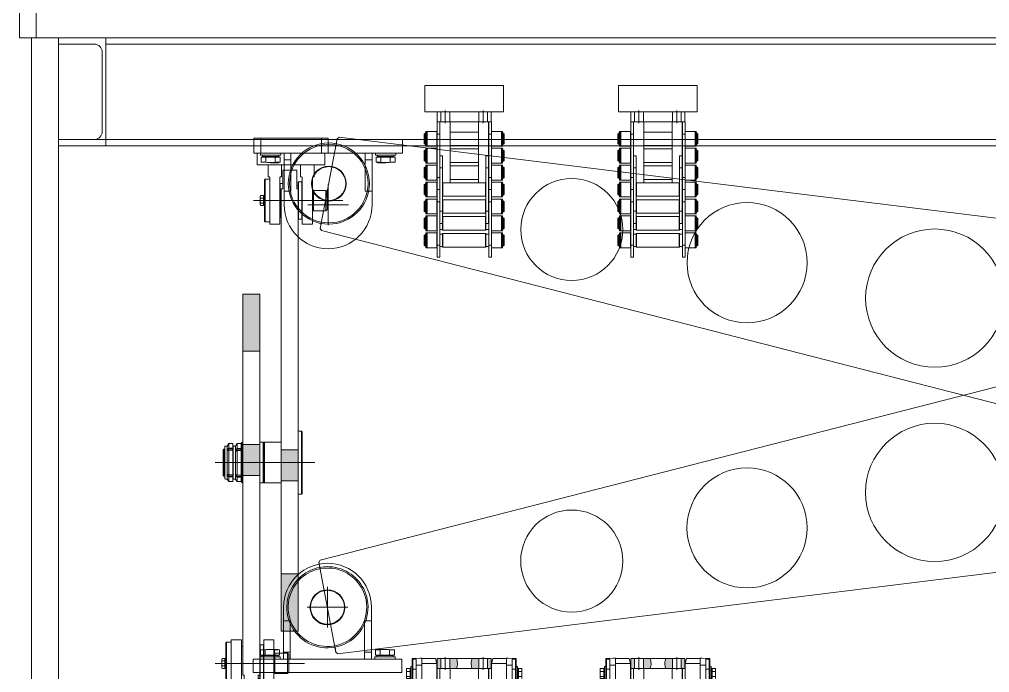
# Model space of a CAD drawing. Header units: millimetres. Extents: x 51154 to 151340, y -24069 to 30962.
# Drawn here: x 110725 to 112159, y -3323 to -2358 of the extents above; entities that cross this region are included whole.
import ezdxf

# ---------------------------------------------------------------- set-up
doc = ezdxf.new("R2010")
doc.units = ezdxf.units.MM
doc.linetypes.add('IMPORT-CENTER _5_', pattern=[10160, 6350, -1270, 1270, -1270])
for name, color, linetype, lineweight, true_color in [('_____KCI_M_1_Centerlines-1', 9, 'IMPORT-CENTER _5_', 9, 0x808080), ('Ломаная-1-1', 9, 'Continuous', 9, 0x808080), ('Ломаная-1-4', 9, 'IMPORT-CENTER _5_', 9, 0x808080), ('Партер_ТХ_для_Разрез_dwg _2_-1', 9, 'Continuous', 9, 0x808080)]:
    doc.layers.add(name, color=color, linetype=linetype, lineweight=lineweight, true_color=true_color)

# ---------------------------------------------------------------- blocks, each defined once
blk = doc.blocks.new('Партер_ТХ_для_Разрез_dwg_A$C84138117-V285-Разрез 1-1')
at = {"layer": 'Ломаная-1-1'}
for p, q in [((111180.2, -3196.9), (111180.2, -3256.9)), ((111115.2, -3246.9), (111115.2, -3226.9)), ((111150.2, -3226.9), (111210.2, -3226.9)), ((111245.2, -3246.9), (111245.2, -3226.9)), ((111115.2, -3293.4), (111125.2, -3293.4)), ((111245.2, -3293.4), (111235.2, -3293.4))]:
    blk.add_line(p, q, dxfattribs=at)
at = {"layer": 'Ломаная-1-1', "flags": 128}
for points in [[(111125.2, -3262.1), (111125.2, -3246.9), (111115.2, -3246.9), (111115.2, -3262.1)], [(111235.2, -3303.4), (111235.2, -3293.4), (111235.2, -3246.9), (111245.2, -3246.9), (111245.2, -3293.4), (111245.2, -3303.4)], [(111115.2, -3262.1), (111115.2, -3293.4), (111115.2, -3303.4)], [(111125.2, -3303.4), (111125.2, -3293.4), (111125.2, -3262.1)], [(111095.2, -3289.1), (111106.9, -3289.1), (111109.1, -3289.8), (111109.1, -3297.5), (111102.1, -3297.5), (111088.3, -3297.5), (111088.3, -3289.8), (111081.4, -3289.8), (111081.4, -3297.5), (111088.3, -3297.5)], [(111083.2, -3300.4), (111083.2, -3298.3), (111107.2, -3298.3), (111107.2, -3300.4)], [(111102.1, -3297.5), (111102.1, -3289.8), (111109.1, -3289.8)], [(111265.2, -3289.1), (111253.5, -3289.1), (111251.4, -3289.8), (111251.4, -3297.5), (111258.3, -3297.5), (111272.1, -3297.5), (111272.1, -3289.8), (111279.1, -3289.8), (111279.1, -3297.5), (111272.1, -3297.5)], [(111258.3, -3297.5), (111258.3, -3289.8), (111251.4, -3289.8)], [(111277.2, -3300.4), (111277.2, -3298.3), (111253.2, -3298.3), (111253.2, -3300.4)], [(111080.2, -3303.4), (111080.2, -3300.4), (111110.2, -3300.4), (111110.2, -3303.4)], [(111280.2, -3303.4), (111280.2, -3300.4), (111250.2, -3300.4), (111250.2, -3303.4)]]:
    blk.add_lwpolyline(points, dxfattribs=at)
blk.add_lwpolyline([(111070.2, -3303.4), (111180.2, -3303.4), (111290.2, -3303.4), (111290.2, -3323.4), (111180.2, -3323.4), (111070.2, -3323.4)], close=True, dxfattribs=at)
at = {"layer": 'Ломаная-1-1'}
for centre, radius, start, end in [((111180.2, -3226.9), 65, 90, 133.5161), ((111180.2, -3226.9), 65, 0, 90), ((111180.2, -3226.9), 65, 133.5161, 180), ((111084.8, -3297.5), 0.8, 180, 270), ((111105.7, -3297.5), 0.8, 270, 0), ((111254.8, -3297.5), 0.8, 180, 270), ((111275.7, -3297.5), 0.8, 270, 0)]:
    blk.add_arc(centre, radius, start, end, dxfattribs=at)
for points in [[(111102.1, -3289.8), (111101, -3289.6), (111099.8, -3289.4), (111097.5, -3289.2), (111096.4, -3289.2), (111094.1, -3289.2), (111092.9, -3289.2), (111090.6, -3289.4), (111089.4, -3289.6), (111088.3, -3289.8)], [(111258.3, -3289.8), (111259.4, -3289.6), (111260.6, -3289.4), (111262.9, -3289.2), (111264, -3289.2), (111266.4, -3289.2), (111267.5, -3289.2), (111269.8, -3289.4), (111271, -3289.6), (111272.1, -3289.8)]]:
    blk.add_open_spline(points, degree=3, knots=[0, 0, 0, 0, 0.25, 0.25, 0.5, 0.5, 0.75, 0.75, 1, 1, 1, 1], dxfattribs=at)
blk = doc.blocks.new('Партер_ТХ_для_Разрез_dwg_A$Ceebcc459-8380832-Разрез 1-1')
at = {"layer": 'Ломаная-1-1'}
blk.add_line((111167.6, -3160.1), (111192.8, -3293.7), dxfattribs=at)
at = {"layer": 'Ломаная-1-1', "flags": 128}
for points in [[(111169.1, -3167.9), (111167.7, -3160.6), (111169.6, -3157.4), (112755.5, -2751), (112853.7, -2732.4), (114476.6, -2532.2), (114479.6, -2534.5), (114481, -2541.8)], [(114503.3, -2659.7), (114504.7, -2667.1), (114502.7, -2670.3), (112918.8, -3076.3), (112820.5, -3094.9), (111195.7, -3295.5), (111192.8, -3293.2), (111191.4, -3285.9)]]:
    blk.add_lwpolyline(points, dxfattribs=at)
at = {"layer": 'Ломаная-1-1'}
for centre, radius in [((112077.9, -3057.2), 102.2), ((111800.5, -3109.6), 88.8), ((111541.3, -3158.6), 75.4), ((111180.2, -3226.9), 25.8), ((111180.2, -3226.9), 25)]:
    blk.add_circle(centre, radius, dxfattribs=at)
for radius, start, end in [(60, 10.7054, 138.2684), (58, 10.7054, 140.0138), (60, 138.2684, 218.8496), (58, 140.0138, 216.1972), (58, 216.1972, 10.7054), (60, 218.8496, 10.7054)]:
    blk.add_arc((111180.2, -3226.9), radius, start, end, dxfattribs=at)
blk = doc.blocks.new('Партер_ТХ_для_Разрез_dwg_A$C84138117-8380834-Разрез 1-1')
at = {"layer": 'Ломаная-1-1'}
for p, q in [((111116.2, -2565.7), (111126.2, -2565.7)), ((111246.2, -2565.7), (111236.2, -2565.7)), ((111181.2, -2662.2), (111181.2, -2602.2)), ((111116.2, -2612.2), (111116.2, -2632.2)), ((111246.2, -2612.2), (111246.2, -2632.2)), ((111151.2, -2632.2), (111211.2, -2632.2))]:
    blk.add_line(p, q, dxfattribs=at)
at = {"layer": 'Ломаная-1-1', "flags": 128}
blk.add_lwpolyline([(111071.2, -2555.7), (111181.2, -2555.7), (111291.2, -2555.7), (111291.2, -2535.7), (111181.2, -2535.7), (111071.2, -2535.7)], close=True, dxfattribs=at)
for points in [[(111081.2, -2555.7), (111081.2, -2558.7), (111111.2, -2558.7), (111111.2, -2555.7)], [(111096.2, -2570), (111107.9, -2570), (111110.1, -2569.3), (111110.1, -2561.6), (111103.1, -2561.6), (111089.3, -2561.6), (111089.3, -2569.3), (111082.4, -2569.3), (111082.4, -2561.6), (111089.3, -2561.6)], [(111084.2, -2558.7), (111084.2, -2560.8), (111108.2, -2560.8), (111108.2, -2558.7)], [(111103.1, -2561.6), (111103.1, -2569.3), (111110.1, -2569.3)], [(111126.2, -2555.7), (111126.2, -2565.7), (111126.2, -2612.2), (111116.2, -2612.2), (111116.2, -2565.7), (111116.2, -2555.7)], [(111236.2, -2555.7), (111236.2, -2565.7), (111236.2, -2612.2), (111246.2, -2612.2), (111246.2, -2565.7), (111246.2, -2555.7)], [(111281.2, -2555.7), (111281.2, -2558.7), (111251.2, -2558.7), (111251.2, -2555.7)], [(111259.3, -2561.6), (111259.3, -2569.3), (111252.4, -2569.3)], [(111266.2, -2570), (111254.5, -2570), (111252.4, -2569.3), (111252.4, -2561.6), (111259.3, -2561.6), (111273.1, -2561.6), (111273.1, -2569.3), (111280.1, -2569.3), (111280.1, -2561.6), (111273.1, -2561.6)], [(111278.2, -2558.7), (111278.2, -2560.8), (111254.2, -2560.8), (111254.2, -2558.7)]]:
    blk.add_lwpolyline(points, dxfattribs=at)
at = {"layer": 'Ломаная-1-1'}
for centre, radius, start, end in [((111085.8, -2561.6), 0.8, 90, 180), ((111106.7, -2561.6), 0.8, 0, 90), ((111255.8, -2561.6), 0.8, 90, 180), ((111276.7, -2561.6), 0.8, 0, 90), ((111181.2, -2632.2), 65, 180, 270), ((111181.2, -2632.2), 65, 270, 360)]:
    blk.add_arc(centre, radius, start, end, dxfattribs=at)
for points in [[(111103.1, -2569.3), (111102, -2569.5), (111100.8, -2569.7), (111098.5, -2569.9), (111097.4, -2569.9), (111095.1, -2569.9), (111093.9, -2569.9), (111091.6, -2569.7), (111090.4, -2569.5), (111089.3, -2569.3)], [(111259.3, -2569.3), (111260.4, -2569.5), (111261.6, -2569.7), (111263.9, -2569.9), (111265, -2569.9), (111267.4, -2569.9), (111268.5, -2569.9), (111270.8, -2569.7), (111272, -2569.5), (111273.1, -2569.3)]]:
    blk.add_open_spline(points, degree=3, knots=[0, 0, 0, 0, 0.25, 0.25, 0.5, 0.5, 0.75, 0.75, 1, 1, 1, 1], dxfattribs=at)
blk = doc.blocks.new('Партер_ТХ_для_Разрез_dwg_A$Cdd70e238-8380835-Разрез 1-1')
at = {"layer": 'Ломаная-1-1'}
for p, q in [((110836.4, -2385.2), (114828.9, -2385.2)), ((110852.8, -2394.7), (114827.8, -2394.7)), ((110847.3, -2406.7), (110847.3, -2523.7)), ((110836.4, -2535.7), (114827.8, -2535.7))]:
    blk.add_line(p, q, dxfattribs=at)
at = {"layer": 'Ломаная-1-1', "flags": 128}
for points in [[(110724.8, -2295.2), (110724.8, -2385.2), (110749.8, -2385.2), (110749.8, -2295.2)], [(114930.8, -2295.1), (110749.8, -2295.1), (110749.8, -2385.2), (114930.8, -2385.2), (114930.8, -2295.1), (114954.8, -2295.1), (114954.8, -2385.1), (114930.8, -2385.1)]]:
    blk.add_lwpolyline(points, close=True, dxfattribs=at)
for points in [[(110835.3, -2535.7), (110782.8, -2535.7), (110782.8, -2545.2), (110852.8, -2545.2), (110852.8, -2385.2), (110782.8, -2385.2), (110782.8, -3599.2), (110742.8, -3599.2), (110742.8, -2385.2)], [(110782.8, -2385.2), (110782.8, -2394.7), (110835.3, -2394.7)], [(110852.8, -2545.2), (114827.8, -2545.2), (114827.8, -2385.1), (114897.8, -2385.1), (114897.8, -2394.6), (114845.3, -2394.6)]]:
    blk.add_lwpolyline(points, dxfattribs=at)
at = {"layer": 'Ломаная-1-1'}
for centre, start, end in [((110835.3, -2406.7), 0, 90), ((110835.3, -2523.7), 270, 0)]:
    blk.add_arc(centre, 12, start, end, dxfattribs=at)
blk.add_blockref('Партер_ТХ_для_Разрез_dwg_A$C84138117-8380834-Разрез 1-1', (0, 0))
blk = doc.blocks.new('Партер_ТХ_для_Разрез_dwg_A$C6eb1d263-8380836-Разрез 1-1')
at = {"layer": 'Ломаная-1-4'}
for points in [[(111055, -2848.5), (111080, -2848.5), (111080, -2764.2), (111055, -2764.2)], [(111055, -3032.1), (111080, -3032.1), (111080, -2986.2), (111055, -2986.2)], [(111112, -3040), (111137, -3040), (111137, -2994.2), (111112, -2994.2)], [(111112, -3262.1), (111137, -3262.1), (111137, -3177.7), (111112, -3177.7)]]:
    blk.add_hatch(color=256, dxfattribs=at).paths.add_polyline_path(points, flags=0)
at = {"layer": '_____KCI_M_1_Centerlines-1'}
for p, q in [((111203.1, -2625.9), (111071, -2625.9)), ((111161.5, -3013.1), (111014.1, -3013.1)), ((111146.1, -3309.9), (111014, -3309.9))]:
    blk.add_line(p, q, dxfattribs=at)
at = {"layer": 'Ломаная-1-1'}
for p, q in [((111110.1, -2600.9), (111110.1, -2650.9)), ((111137, -2603.4), (111135, -2603.4)), ((111142.5, -2653.4), (111142.5, -2598.4)), ((111087, -2621.9), (111086.6, -2621.9)), ((111159.5, -2610.9), (111159.5, -2640.9)), ((111178, -2640.9), (111178, -2610.9)), ((111086.6, -2629.9), (111087, -2629.9)), ((111142, -2966.6), (111142, -3059.6)), ((111054, -3043.1), (111054, -2983.1)), ((111085.4, -2983.1), (111085.4, -3043.1)), ((111087, -3043.1), (111087, -2983.1)), ((111027, -3033.1), (111027, -2993.1)), ((111028.4, -2989.7), (111028.4, -3036.6)), ((111031.9, -3037.6), (111031.9, -2988.7)), ((111052.5, -2988.1), (111053, -2988.1)), ((111053, -3038.1), (111052.5, -3038.1)), ((111085.5, -3282.4), (111085.5, -3337.4)), ((111053.1, -3334.9), (111053.1, -3284.9)), ((111102.5, -3324.9), (111102.5, -3294.9)), ((111121, -3294.9), (111121, -3324.9)), ((111029.6, -3305.9), (111030, -3305.9)), ((111030, -3313.9), (111029.6, -3313.9)), ((111080, -3332.4), (111078, -3332.4))]:
    blk.add_line(p, q, dxfattribs=at)
at = {"layer": 'Ломаная-1-1', "flags": 128}
for points in [[(111081.5, -2555.9), (111081.5, -2533.9), (111171.5, -2533.9), (111171.5, -2555.9), (111081.5, -2555.9), (111071.5, -2555.9), (111071.5, -2533.9), (111081.5, -2533.9)], [(111171.5, -2533.9), (111181.5, -2533.9), (111181.5, -2555.9), (111171.5, -2555.9)], [(111076.5, -2555.9), (111076.5, -2572.9), (111101.5, -2572.9), (111151.5, -2572.9), (111176.5, -2572.9), (111176.5, -2555.9)], [(111094, -2590.9), (111092.5, -2590.9), (111092.5, -2572.9)], [(111111, -2590.9), (111112.5, -2590.9), (111112.5, -2572.9)], [(111112, -2994.2), (111112, -2908.6), (111112, -2898.2), (111112, -2608.8), (111114, -2608.8), (111114, -2586.1), (111114, -2580.9), (111135, -2580.9), (111135, -2586.1), (111135, -2608.8), (111137, -2608.8), (111137, -2598.9), (111137.5, -2598.4), (111142.5, -2598.4), (111143, -2598.9)], [(111142, -2590.9), (111140.5, -2590.9), (111140.5, -2572.9)], [(111159, -2590.9), (111160.5, -2590.9), (111160.5, -2572.9)], [(111095, -2594.4), (111088, -2594.4), (111087, -2595.4), (111087, -2625.9), (111087, -2656.4), (111088, -2657.4), (111095, -2657.4)], [(111088, -2594.4), (111088, -2625.9), (111088, -2657.4)], [(111095, -2591.9), (111095, -2645.9), (111095, -2660.9), (111110, -2660.9), (111110, -2645.9), (111110, -2591.9)], [(111143, -2591.9), (111143, -2645.9), (111143, -2660.9), (111158, -2660.9), (111158, -2645.9), (111158, -2591.9)], [(111114, -2600.9), (111110.1, -2600.9), (111110, -2601.4)], [(111137, -2608.8), (111137, -2898.2), (111137, -2908.6), (111137, -2994.2)], [(111137.5, -2598.4), (111137.5, -2625.9), (111137.5, -2653.4)], [(111085.6, -2622.2), (111085.6, -2620.3), (111085.6, -2618.4), (111081.4, -2618.4), (111080.9, -2619.4), (111080.9, -2620.3), (111080.9, -2625.9), (111080.9, -2631.6)], [(111080.9, -2620.3), (111081.4, -2622.2), (111085.6, -2622.2), (111085.6, -2625.9), (111085.6, -2629.7)], [(111085.6, -2632.4), (111086.2, -2632.4), (111086.2, -2625.9), (111086.2, -2619.4), (111085.6, -2619.4)], [(111158, -2640.1), (111159.5, -2640.9), (111178, -2640.9), (111180, -2638.9), (111180, -2612.9), (111178, -2610.9), (111159.5, -2610.9), (111158, -2611.8)], [(111081.4, -2633.4), (111080.9, -2632.4), (111080.9, -2631.6), (111081.4, -2633.4), (111085.6, -2633.4), (111085.6, -2631.6), (111085.6, -2629.7), (111081.4, -2629.7)], [(111110, -2650.4), (111110.1, -2650.9), (111112, -2650.9)], [(111137, -2652.9), (111137.5, -2653.4), (111142.5, -2653.4), (111143, -2652.9)], [(111055, -2848.5), (111055, -2764.2), (111080, -2764.2), (111080, -2848.5)], [(111080, -2986.2), (111080, -3032.1), (111055, -3032.1), (111055, -2986.2), (111055, -2848.5), (111080, -2848.5), (111080, -2986.2), (111055, -2986.2)], [(111137, -2966.6), (111142, -2966.6), (111143, -2967.6), (111143, -3058.6), (111142, -3059.6), (111137, -3059.6)], [(111055, -3043.1), (111054, -3043.1), (111053, -3042.1), (111053, -2984.1), (111054, -2983.1), (111055, -2983.1)], [(111080, -2983.1), (111085.4, -2983.1), (111086, -2984.1), (111087, -2983.1), (111112, -2983.1)], [(111028.4, -3033.1), (111027, -3033.1), (111026, -3032.1), (111026, -2994.1), (111027, -2993.1), (111028.4, -2993.1)], [(111029.4, -2988.7), (111031.9, -2988.7), (111034.4, -2985.1), (111040.2, -2985.1), (111040.2, -2991.9)], [(111040.2, -2995.9), (111040.2, -2992.9), (111033.4, -2992.9)], [(111040.2, -2992.9), (111040.2, -2991.9), (111034.4, -2991.9), (111034.4, -2985.1)], [(111040.2, -2988.1), (111040.7, -2988.1), (111040.7, -3038.1), (111040.2, -3038.1)], [(111041.7, -2988.7), (111044.2, -2988.7), (111046.7, -2985.1), (111052.5, -2985.1), (111052.5, -2992.4)], [(111044.2, -3037.6), (111044.2, -2996.3), (111044.2, -2988.7)], [(111052.5, -2996.4), (111052.5, -2993.4), (111045.7, -2993.4)], [(111052.5, -2993.4), (111052.5, -2992.4), (111046.7, -2992.4), (111046.7, -2985.1)], [(111112, -3040), (111112, -2994.2), (111137, -2994.2), (111137, -3040), (111137, -3177.7), (111112, -3177.7), (111112, -3040), (111137, -3040)], [(111040.2, -3034.4), (111040.2, -3041.1), (111034.4, -3041.1), (111031.9, -3037.6), (111029.4, -3037.6)], [(111040.2, -3030.4), (111040.2, -3033.4), (111033.4, -3033.4)], [(111034.4, -3041.1), (111034.4, -3034.4), (111040.2, -3034.4), (111040.2, -3033.4)], [(111052.5, -3034.8), (111052.5, -3041.1), (111046.7, -3041.1), (111044.2, -3037.6), (111041.7, -3037.6)], [(111052.5, -3030.9), (111052.5, -3033.8), (111045.7, -3033.8)], [(111046.7, -3041.1), (111046.7, -3034.8), (111052.5, -3034.8), (111052.5, -3033.8)], [(111055, -3032.1), (111055, -3117.7), (111055, -3128.1), (111055, -3327.1), (111057, -3327.1), (111057, -3349.7), (111057, -3354.9), (111078, -3354.9), (111078, -3349.7), (111078, -3327.1), (111080, -3327.1), (111080, -3128.1), (111080, -3117.7), (111080, -3032.1)], [(111112, -3043.1), (111087, -3043.1), (111086, -3042.1), (111085.4, -3043.1), (111080, -3043.1)], [(111137, -3177.7), (111137, -3262.1), (111112, -3262.1), (111112, -3177.7)], [(111038, -3341.4), (111031, -3341.4), (111030, -3340.4), (111030, -3309.9), (111030, -3279.4), (111031, -3278.4), (111038, -3278.4)], [(111031, -3341.4), (111031, -3309.9), (111031, -3278.4)], [(111038, -3343.9), (111038, -3289.9), (111038, -3274.9), (111053, -3274.9), (111053, -3289.9), (111053, -3343.9)], [(111080, -3282.9), (111080.5, -3282.4), (111085.5, -3282.4), (111086, -3282.9)], [(111080.5, -3337.4), (111080.5, -3309.9), (111080.5, -3282.4)], [(111086, -3343.9), (111086, -3289.9), (111086, -3274.9), (111101, -3274.9), (111101, -3289.9), (111101, -3343.9)], [(111053, -3285.4), (111053.1, -3284.9), (111055, -3284.9)], [(111101, -3295.8), (111102.5, -3294.9), (111121, -3294.9), (111123, -3296.9), (111123, -3322.9), (111121, -3324.9), (111102.5, -3324.9), (111101, -3324.1)], [(111024.5, -3302.4), (111023.9, -3303.4), (111023.9, -3304.3), (111024.5, -3302.4), (111028.6, -3302.4), (111028.6, -3304.3), (111028.6, -3306.2), (111024.5, -3306.2)], [(111028.6, -3313.7), (111028.6, -3315.6), (111028.6, -3317.4), (111024.5, -3317.4), (111023.9, -3316.4), (111023.9, -3315.6), (111023.9, -3309.9), (111023.9, -3304.3)], [(111023.9, -3315.6), (111024.5, -3313.7), (111028.6, -3313.7), (111028.6, -3309.9), (111028.6, -3306.2)], [(111028.6, -3303.4), (111029.2, -3303.4), (111029.2, -3309.9), (111029.2, -3316.4), (111028.6, -3316.4)], [(111086, -3336.9), (111085.5, -3337.4), (111080.5, -3337.4), (111080, -3336.9), (111080, -3327.1)], [(111057, -3334.9), (111053.1, -3334.9), (111053, -3334.4)], [(111037, -3344.9), (111035.5, -3344.9), (111035.5, -3362.9)], [(111054, -3344.9), (111055.5, -3344.9), (111055.5, -3362.9)], [(111085, -3344.9), (111083.5, -3344.9), (111083.5, -3362.9)], [(111102, -3344.9), (111103.5, -3344.9), (111103.5, -3362.9)], [(111019.5, -3379.9), (111019.5, -3362.9), (111044.5, -3362.9), (111094.5, -3362.9), (111119.5, -3362.9), (111119.5, -3379.9)], [(111024.5, -3379.9), (111024.5, -3401.9), (111114.5, -3401.9), (111114.5, -3379.9), (111024.5, -3379.9), (111014.5, -3379.9), (111014.5, -3401.9), (111024.5, -3401.9)], [(111114.5, -3401.9), (111124.5, -3401.9), (111124.5, -3379.9), (111114.5, -3379.9)]]:
    blk.add_lwpolyline(points, dxfattribs=at)
for points in [[(111040.2, -2994.9), (111040.2, -3031.4), (111034.4, -3031.4), (111034.4, -2994.9)], [(111052.5, -3031.9), (111052.5, -2995.4), (111046.7, -2995.4), (111046.7, -3031.9)], [(111086, -2984.1), (111086, -3042.1)]]:
    blk.add_lwpolyline(points, close=True, dxfattribs=at)
at = {"layer": 'Ломаная-1-1'}
for centre, radius, start, end in [((111094, -2591.9), 1, 0, 90), ((111111, -2591.9), 1, 90, 180), ((111142, -2591.9), 1, 0, 90), ((111159, -2591.9), 1, 90, 180), ((111086.6, -2621.5), 0.4, 180, 270), ((111086.6, -2630.3), 0.4, 90, 180), ((111029.4, -2989.7), 1, 90, 180), ((111041.7, -2989.7), 1, 90, 180), ((111029.4, -3036.6), 1, 180, 270), ((111041.7, -3036.6), 1, 180, 270), ((111029.6, -3305.5), 0.4, 180, 270), ((111029.6, -3314.3), 0.4, 90, 180), ((111037, -3343.9), 1, 270, 0), ((111054, -3343.9), 1, 180, 270), ((111085, -3343.9), 1, 270, 0), ((111102, -3343.9), 1, 180, 270)]:
    blk.add_arc(centre, radius, start, end, dxfattribs=at)
for points, knots in [([(111080.9, -2620.3), (111080.9, -2620.3), (111080.9, -2619.6), (111081.2, -2619), (111081.4, -2618.4)], [0, 0, 0, 0, 0.070203, 1, 1, 1, 1]), ([(111080.9, -2625.9), (111080.9, -2625), (111081, -2623.7), (111081.4, -2622.5), (111081.4, -2622.2)], [0, 0, 0, 0, 0.776286, 1, 1, 1, 1]), ([(111081.4, -2629.7), (111081.2, -2628.8), (111080.9, -2627.5), (111080.9, -2626.2), (111080.9, -2625.9)], [0, 0, 0, 0, 0.758148, 1, 1, 1, 1]), ([(111080.9, -2631.6), (111080.9, -2631.5), (111080.9, -2630.9), (111081.2, -2630.3), (111081.4, -2629.7)], [0, 0, 0, 0, 0.07023, 1, 1, 1, 1]), ([(111033.4, -2995.9), (111033.4, -2995), (111033.3, -2994), (111033.4, -2993), (111033.4, -2992.9)], [0, 0, 0, 0, 0.878755, 1, 1, 1, 1]), ([(111033.4, -2992.9), (111033.7, -2992.7), (111034, -2992.3), (111034.3, -2992), (111034.4, -2991.9)], [0, 0, 0, 0, 0.756689, 1, 1, 1, 1]), ([(111034.4, -2994.9), (111034.3, -2995), (111034, -2995.3), (111033.7, -2995.6), (111033.4, -2995.9)], [0, 0, 0, 0, 0.243311, 1, 1, 1, 1]), ([(111045.7, -2996.4), (111045.7, -2995.5), (111045.6, -2994.5), (111045.7, -2993.5), (111045.7, -2993.4)], [0, 0, 0, 0, 0.878752, 1, 1, 1, 1]), ([(111045.7, -2993.4), (111046, -2993.1), (111046.3, -2992.8), (111046.6, -2992.5), (111046.7, -2992.4)], [0, 0, 0, 0, 0.756656, 1, 1, 1, 1]), ([(111046.7, -2995.4), (111046.6, -2995.5), (111046.3, -2995.8), (111046, -2996.2), (111045.7, -2996.4)], [0, 0, 0, 0, 0.243329, 1, 1, 1, 1]), ([(111033.4, -3033.4), (111033.4, -3032.5), (111033.3, -3031.5), (111033.4, -3030.5), (111033.4, -3030.4)], [0, 0, 0, 0, 0.878752, 1, 1, 1, 1]), ([(111033.4, -3030.4), (111033.7, -3030.7), (111034, -3031), (111034.3, -3031.3), (111034.4, -3031.4)], [0, 0, 0, 0, 0.756693, 1, 1, 1, 1]), ([(111034.4, -3034.4), (111034.3, -3034.3), (111034, -3034), (111033.7, -3033.6), (111033.4, -3033.4)], [0, 0, 0, 0, 0.243306, 1, 1, 1, 1]), ([(111045.7, -3033.8), (111045.7, -3033), (111045.6, -3032), (111045.7, -3031), (111045.7, -3030.9)], [0, 0, 0, 0, 0.878753, 1, 1, 1, 1]), ([(111045.7, -3030.9), (111046, -3031.2), (111046.3, -3031.5), (111046.6, -3031.9), (111046.7, -3031.9)], [0, 0, 0, 0, 0.756668, 1, 1, 1, 1]), ([(111046.7, -3034.8), (111046.6, -3034.7), (111046.3, -3034.4), (111046, -3034.1), (111045.7, -3033.8)], [0, 0, 0, 0, 0.2433328, 1, 1, 1, 1]), ([(111023.9, -3304.3), (111023.9, -3304.4), (111023.9, -3305), (111024.2, -3305.6), (111024.5, -3306.2)], [0, 0, 0, 0, 0.07023, 1, 1, 1, 1]), ([(111024.5, -3306.2), (111024.2, -3307.1), (111023.9, -3308.4), (111023.9, -3309.6), (111023.9, -3309.9)], [0, 0, 0, 0, 0.758148, 1, 1, 1, 1]), ([(111023.9, -3309.9), (111024, -3310.9), (111024.1, -3312.2), (111024.4, -3313.4), (111024.5, -3313.7)], [0, 0, 0, 0, 0.776286, 1, 1, 1, 1]), ([(111023.9, -3315.6), (111023.9, -3315.6), (111023.9, -3316.2), (111024.2, -3316.9), (111024.5, -3317.4)], [0, 0, 0, 0, 0.070203, 1, 1, 1, 1])]:
    blk.add_open_spline(points, degree=3, knots=knots, dxfattribs=at)
blk = doc.blocks.new('Партер_ТХ_для_Разрез_dwg_A$Ccaaaff09-8380838-Разрез 1-1')
at = {"layer": 'Ломаная-1-1'}
h = blk.add_hatch(color=256, dxfattribs=at)
h.paths.add_polyline_path([(111403.9, -3317.6), (111403.9, -3302.6), (111393.9, -3302.6), (111393.1, -3314.6), (111393.9, -3317.6)], flags=0)
h.paths.add_polyline_path([(111416.9, -3317.6), (111422.4, -3317.6), (111422.4, -3302.6), (111416.9, -3302.6)], flags=0)
h.paths.add_polyline_path([(111342.4, -3317.6), (111347.9, -3317.6), (111347.9, -3302.6), (111342.4, -3302.6)], flags=0)
h.paths.add_polyline_path([(111371, -3317.6), (111371.8, -3305.6), (111371, -3302.6), (111360.9, -3302.6), (111360.9, -3317.6)], flags=0)
for p, q in [((111347.9, -2494.6), (111347.9, -2509.6)), ((111354.4, -2492.6), (111354.4, -2511.6)), ((111360.9, -2494.6), (111360.9, -2509.6)), ((111403.9, -2494.6), (111403.9, -2509.6)), ((111410.4, -2492.6), (111410.4, -2511.6)), ((111416.9, -2494.6), (111416.9, -2509.6)), ((111346.4, -2559.6), (111346.4, -2509.6)), ((111361.4, -2599.6), (111361.4, -2509.6)), ((111403.4, -2509.6), (111403.4, -2599.6)), ((111327.2, -2524.1), (111327.5, -2523.6)), ((111341.9, -2523.6), (111342.2, -2524.1)), ((111346.2, -2527.6), (111342.2, -2527.6)), ((111346.2, -2525.6), (111346.4, -2525.6)), ((111361.4, -2524.6), (111403.4, -2524.6)), ((111418.4, -2525.6), (111418.6, -2525.6)), ((111418.6, -2527.6), (111422.6, -2527.6)), ((111440.1, -2527.1), (111441.3, -2527.1)), ((111327.2, -2549.1), (111327.5, -2548.6)), ((111342.2, -2545.1), (111341.9, -2545.6)), ((111341.9, -2548.6), (111342.2, -2549.1)), ((111346.4, -2543.6), (111346.2, -2543.6)), ((111346.2, -2550.6), (111346.4, -2550.6)), ((111403.4, -2544.6), (111361.4, -2544.6)), ((111361.4, -2549.6), (111403.4, -2549.6)), ((111418.6, -2543.6), (111418.4, -2543.6)), ((111418.4, -2550.6), (111418.6, -2550.6)), ((111422.9, -2545.6), (111422.6, -2545.1)), ((111422.9, -2548.6), (111422.9, -2570.6)), ((111437.6, -2545.1), (111437.3, -2545.6)), ((111437.3, -2548.6), (111437.3, -2570.6)), ((111327.2, -2574.1), (111327.5, -2573.6)), ((111346.4, -2568.6), (111346.2, -2568.6)), ((111346.2, -2575.6), (111346.4, -2575.6)), ((111403.4, -2569.6), (111361.4, -2569.6)), ((111361.4, -2574.6), (111403.4, -2574.6)), ((111418.6, -2568.6), (111418.4, -2568.6)), ((111418.4, -2575.6), (111418.6, -2575.6)), ((111440.1, -2577.1), (111441.3, -2577.1)), ((111327.5, -2595.6), (111327.2, -2595.1)), ((111346.2, -2591.6), (111342.2, -2591.6)), ((111346.4, -2593.6), (111346.2, -2593.6)), ((111403.4, -2594.6), (111361.4, -2594.6)), ((111418.6, -2593.6), (111418.4, -2593.6)), ((111327.5, -2598.6), (111341.9, -2598.6)), ((111346.2, -2600.6), (111346.4, -2600.6)), ((111418.4, -2600.6), (111418.6, -2600.6)), ((111327.2, -2624.1), (111327.5, -2623.6)), ((111346.4, -2618.6), (111346.2, -2618.6)), ((111350.9, -2619.6), (111350.4, -2619.1)), ((111350.9, -2644.6), (111350.9, -2624.6)), ((111414.4, -2619.1), (111413.9, -2619.6)), ((111413.9, -2644.6), (111413.9, -2624.6)), ((111418.6, -2618.6), (111418.4, -2618.6)), ((111437.3, -2620.6), (111422.9, -2620.6)), ((111422.9, -2623.6), (111437.3, -2623.6)), ((111323.5, -2642.1), (111323.5, -2627.1)), ((111346.2, -2625.6), (111346.4, -2625.6)), ((111418.4, -2625.6), (111418.6, -2625.6)), ((111441.3, -2642.1), (111441.3, -2627.1)), ((111327.2, -2649.1), (111327.5, -2648.6)), ((111342.2, -2645.1), (111341.9, -2645.6)), ((111346.4, -2643.6), (111346.2, -2643.6)), ((111346.2, -2650.6), (111346.4, -2650.6)), ((111350.4, -2650.1), (111350.9, -2649.6)), ((111413.9, -2649.6), (111414.4, -2650.1)), ((111418.6, -2643.6), (111418.4, -2643.6)), ((111418.4, -2650.6), (111418.6, -2650.6)), ((111422.9, -2645.6), (111422.6, -2645.1)), ((111422.9, -2648.6), (111437.3, -2648.6)), ((111327.5, -2670.6), (111327.2, -2670.1)), ((111327.2, -2674.1), (111327.5, -2673.6)), ((111350.4, -2668.6), (111346.2, -2668.6)), ((111346.2, -2675.6), (111350.4, -2675.6)), ((111350.9, -2674.6), (111350.9, -2694.6)), ((111413.9, -2674.6), (111413.9, -2694.6)), ((111418.6, -2668.6), (111414.4, -2668.6)), ((111414.4, -2675.6), (111418.6, -2675.6)), ((111422.6, -2674.1), (111422.9, -2673.6)), ((111437.3, -2670.6), (111422.9, -2670.6)), ((111441.3, -2677.1), (111441.3, -2692.1)), ((111324.7, -2692.1), (111323.5, -2692.1)), ((111342.2, -2691.6), (111342.2, -2709.6)), ((111350.4, -2693.6), (111346.2, -2693.6)), ((111418.6, -2693.6), (111414.4, -2693.6)), ((111437.3, -2695.6), (111422.9, -2695.6)), ((111319.9, -3302.1), (111310.9, -3302.6)), ((111319.9, -3310.1), (111341.9, -3310.1)), ((111319.9, -3312.6), (111319.9, -3338.6)), ((111347.9, -3302.6), (111347.9, -3317.6)), ((111354.4, -3300.6), (111354.4, -3319.6)), ((111360.9, -3302.6), (111360.9, -3317.6)), ((111403.9, -3302.6), (111403.9, -3317.6)), ((111410.4, -3300.6), (111410.4, -3319.6)), ((111416.9, -3302.6), (111416.9, -3317.6)), ((111444.9, -3310.1), (111422.9, -3310.1)), ((111444.9, -3302.1), (111453.9, -3302.6)), ((111444.9, -3312.6), (111453.4, -3312.6)), ((111302.6, -3318.1), (111303.4, -3318.1)), ((111311.4, -3318.6), (111311.4, -3338.6)), ((111422.4, -3317.6), (111342.4, -3317.6)), ((111346.2, -3317.6), (111346.2, -3332.6)), ((111346.4, -3332.6), (111346.4, -3317.6)), ((111361.4, -3332.6), (111361.4, -3317.6)), ((111403.4, -3317.6), (111403.4, -3332.6)), ((111418.4, -3317.6), (111418.4, -3332.6)), ((111418.6, -3332.6), (111418.6, -3317.6)), ((111453.4, -3318.6), (111453.4, -3338.6)), ((111458.4, -3323), (111459.4, -3323)), ((111462.2, -3318.1), (111461.4, -3318.1))]:
    blk.add_line(p, q, dxfattribs=at)
at = {"layer": 'Ломаная-1-1', "flags": 128}
for points in [[(111440.5, -2456), (111324.4, -2456), (111324.4, -2494.6), (111440.5, -2494.6)], [(111327.2, -2523.6), (111327.2, -2543.4), (111327.2, -2545.6), (111325.7, -2545.6), (111325.7, -2543.4), (111325.7, -2523.6)], [(111439.1, -2523.6), (111439.1, -2545.6), (111437.6, -2545.6), (111437.6, -2523.6)], [(111327.2, -2548.6), (111327.2, -2568.4), (111327.2, -2570.6), (111325.7, -2570.6), (111325.7, -2568.4), (111325.7, -2548.6)], [(111439.1, -2548.6), (111437.6, -2548.6), (111437.6, -2570.6), (111439.1, -2570.6)], [(111327.2, -2573.6), (111327.2, -2593.4), (111327.2, -2595.6), (111325.7, -2595.6), (111325.7, -2593.4), (111325.7, -2573.6)], [(111439.1, -2573.6), (111439.1, -2595.6), (111437.6, -2595.6), (111437.6, -2573.6)], [(111327.2, -2598.6), (111327.2, -2618.4), (111327.2, -2620.6), (111325.7, -2620.6), (111325.7, -2618.4), (111325.7, -2598.6)], [(111342.2, -2609.6), (111346.2, -2609.6)], [(111439.1, -2598.6), (111439.1, -2620.6), (111437.6, -2620.6), (111437.6, -2598.6)], [(111327.2, -2623.6), (111327.2, -2643.4), (111327.2, -2645.6), (111325.7, -2645.6), (111325.7, -2643.4), (111325.7, -2623.6)], [(111439.1, -2623.6), (111437.6, -2623.6), (111437.6, -2645.6), (111439.1, -2645.6)], [(111327.2, -2648.6), (111327.2, -2668.4), (111327.2, -2670.6), (111325.7, -2670.6), (111325.7, -2668.4), (111325.7, -2648.6)], [(111413.9, -2668.8), (111413.9, -2669.6), (111350.9, -2669.6), (111350.9, -2668.8), (111350.9, -2649.6), (111413.9, -2649.6)], [(111439.1, -2648.6), (111437.6, -2648.6), (111437.6, -2670.6), (111439.1, -2670.6)], [(111327.2, -2673.6), (111327.2, -2695.6), (111325.7, -2695.6), (111325.7, -2673.6)], [(111350.4, -2694.1), (111350.4, -2675.1), (111350.9, -2674.6), (111413.9, -2674.6), (111414.4, -2675.1), (111414.4, -2694.1), (111413.9, -2694.6), (111350.9, -2694.6)], [(111439.1, -2673.6), (111439.1, -2695.6), (111437.6, -2695.6), (111437.6, -2673.6)]]:
    blk.add_lwpolyline(points, close=True, dxfattribs=at)
for points in [[(111422.4, -2509.6), (111422.4, -2494.6), (111342.4, -2494.6), (111342.4, -2509.6)], [(111418.6, -2509.6), (111418.6, -2527.6), (111418.6, -2591.6), (111422.6, -2591.6), (111422.6, -2527.6), (111422.6, -2509.6), (111422.4, -2509.6), (111342.4, -2509.6), (111342.2, -2509.6), (111342.2, -2527.6), (111342.2, -2591.6), (111342.2, -2609.6), (111342.2, -2627.6)], [(111346.2, -2509.6), (111346.2, -2527.6), (111346.2, -2591.6), (111346.2, -2609.6), (111346.2, -2627.6)], [(111414.4, -2641.6), (111414.4, -2577.6), (111418.4, -2577.6), (111418.4, -2559.6), (111418.4, -2509.6)], [(111327.5, -2545.6), (111327.5, -2524.1), (111327.5, -2523.6), (111341.9, -2523.6), (111341.9, -2524.1), (111341.9, -2545.6), (111327.5, -2545.6), (111327.2, -2545.1)], [(111422.6, -2524.1), (111422.9, -2523.6), (111437.3, -2523.6), (111437.6, -2524.1)], [(111437.3, -2523.6), (111437.3, -2529.5), (111437.3, -2545.6), (111422.9, -2545.6), (111422.9, -2529.5), (111422.9, -2523.6)], [(111323.5, -2542.1), (111323.2, -2541.8), (111323.2, -2527.4), (111323.5, -2527.1)], [(111324.7, -2542.1), (111323.5, -2542.1), (111323.5, -2527.1), (111324.7, -2527.1)], [(111325.7, -2543.2), (111324.7, -2543.2), (111324.7, -2526), (111325.7, -2526)], [(111439.1, -2543.2), (111440.1, -2543.2), (111440.1, -2526), (111439.1, -2526)], [(111441.3, -2542.1), (111441.3, -2527.1), (111441.6, -2527.4), (111441.6, -2541.8), (111441.3, -2542.1), (111440.1, -2542.1)], [(111323.5, -2567.1), (111323.2, -2566.8), (111323.2, -2566.2), (111323.2, -2552.4), (111323.5, -2552.1), (111324.7, -2552.1)], [(111324.7, -2567.1), (111323.5, -2567.1), (111323.5, -2566.5), (111323.5, -2552.1)], [(111325.7, -2568.2), (111324.7, -2568.2), (111324.7, -2551), (111325.7, -2551)], [(111327.5, -2570.6), (111327.5, -2548.8), (111327.5, -2548.6), (111341.9, -2548.6), (111341.9, -2548.8), (111341.9, -2570.6), (111342.2, -2570.1)], [(111422.6, -2549.1), (111422.9, -2548.6), (111437.3, -2548.6), (111437.6, -2549.1)], [(111439.1, -2551), (111440.1, -2551), (111440.1, -2568.2), (111439.1, -2568.2)], [(111441.3, -2567.1), (111441.6, -2566.8), (111441.6, -2566.2), (111441.6, -2552.4), (111441.3, -2552.1), (111440.1, -2552.1)], [(111440.1, -2567.1), (111441.3, -2567.1), (111441.3, -2566.5), (111441.3, -2552.1)], [(111350.4, -2659.6), (111346.4, -2659.6), (111346.4, -2641.6), (111346.4, -2577.6), (111346.4, -2559.6), (111350.4, -2559.6)], [(111350.4, -2559.6), (111350.4, -2599.6), (111361.4, -2599.6), (111403.4, -2599.6), (111414.4, -2599.6)], [(111414.4, -2599.6), (111414.4, -2559.6), (111418.4, -2559.6)], [(111323.5, -2592.1), (111323.2, -2591.8), (111323.2, -2577.4), (111323.5, -2577.1)], [(111324.7, -2592.1), (111323.5, -2592.1), (111323.5, -2577.1), (111324.7, -2577.1)], [(111325.7, -2593.2), (111324.7, -2593.2), (111324.7, -2576), (111325.7, -2576)], [(111341.9, -2570.6), (111327.5, -2570.6), (111327.2, -2570.1)], [(111342.2, -2595.1), (111341.9, -2595.6), (111327.5, -2595.6), (111327.5, -2574.1), (111327.5, -2573.6), (111341.9, -2573.6)], [(111342.2, -2574.1), (111341.9, -2573.6), (111341.9, -2574.1), (111341.9, -2595.6)], [(111350.4, -2641.6), (111350.4, -2577.6), (111346.4, -2577.6)], [(111413.9, -2669.6), (111414.4, -2669.1), (111414.4, -2668.3), (111414.4, -2659.6), (111418.4, -2659.6), (111418.4, -2641.6), (111418.4, -2577.6)], [(111437.6, -2570.1), (111437.3, -2570.6), (111422.9, -2570.6), (111422.6, -2570.1)], [(111422.6, -2574.1), (111422.9, -2573.6), (111437.3, -2573.6), (111437.6, -2574.1)], [(111422.9, -2573.6), (111422.9, -2581.2), (111422.9, -2595.6)], [(111437.3, -2573.6), (111437.3, -2581.2), (111437.3, -2595.6)], [(111439.1, -2593.2), (111440.1, -2593.2), (111440.1, -2576), (111439.1, -2576)], [(111441.3, -2592.1), (111441.3, -2577.1), (111441.6, -2577.4), (111441.6, -2591.8), (111441.3, -2592.1), (111440.1, -2592.1)], [(111422.6, -2591.6), (111422.6, -2609.6), (111418.6, -2609.6), (111422.6, -2609.6), (111422.6, -2627.6), (111418.6, -2627.6), (111418.6, -2691.6)], [(111418.6, -2627.6), (111418.6, -2609.6), (111418.6, -2591.6)], [(111437.6, -2595.1), (111437.3, -2595.6), (111422.9, -2595.6), (111422.6, -2595.1)], [(111323.5, -2617.1), (111323.2, -2616.8), (111323.2, -2616.2), (111323.2, -2602.4), (111323.5, -2602.1)], [(111324.7, -2617.1), (111323.5, -2617.1), (111323.5, -2616.5), (111323.5, -2602.1), (111324.7, -2602.1)], [(111325.7, -2618.2), (111324.7, -2618.2), (111324.7, -2601), (111325.7, -2601)], [(111327.2, -2599.1), (111327.5, -2598.6), (111327.5, -2598.8), (111327.5, -2620.6)], [(111342.2, -2599.1), (111341.9, -2598.6), (111341.9, -2598.8), (111341.9, -2620.6)], [(111350.4, -2600.1), (111350.9, -2599.6), (111350.9, -2618.8), (111350.9, -2619.6), (111413.9, -2619.6), (111413.9, -2618.8), (111413.9, -2599.6), (111414.4, -2600.1)], [(111422.6, -2599.1), (111422.9, -2598.6), (111437.3, -2598.6), (111437.6, -2599.1)], [(111422.9, -2598.6), (111422.9, -2620.6), (111422.6, -2620.1)], [(111437.6, -2620.1), (111437.3, -2620.6), (111437.3, -2598.6)], [(111439.1, -2601), (111440.1, -2601), (111440.1, -2618.2), (111439.1, -2618.2)], [(111440.1, -2617.1), (111441.3, -2617.1), (111441.3, -2616.5), (111441.3, -2602.1), (111440.1, -2602.1)], [(111441.3, -2617.1), (111441.6, -2616.8), (111441.6, -2616.2), (111441.6, -2602.4), (111441.3, -2602.1)], [(111342.2, -2620.1), (111341.9, -2620.6), (111327.5, -2620.6), (111327.2, -2620.1)], [(111342.2, -2624.1), (111341.9, -2623.6), (111341.9, -2624.1), (111341.9, -2645.6), (111327.5, -2645.6), (111327.2, -2645.1)], [(111327.5, -2645.6), (111327.5, -2624.1), (111327.5, -2623.6), (111341.9, -2623.6)], [(111350.4, -2625.1), (111350.9, -2624.6), (111413.9, -2624.6), (111414.4, -2625.1)], [(111422.6, -2624.1), (111422.9, -2623.6), (111422.9, -2629.5), (111422.9, -2645.6), (111437.3, -2645.6), (111437.6, -2645.1)], [(111437.6, -2624.1), (111437.3, -2623.6), (111437.3, -2629.5), (111437.3, -2645.6)], [(111324.7, -2642.1), (111323.5, -2642.1), (111323.2, -2641.8), (111323.2, -2627.4), (111323.5, -2627.1), (111324.7, -2627.1)], [(111325.7, -2643.2), (111324.7, -2643.2), (111324.7, -2626), (111325.7, -2626)], [(111346.2, -2691.6), (111346.2, -2627.6), (111342.2, -2627.6), (111342.2, -2691.6), (111346.2, -2691.6), (111346.2, -2709.6), (111342.2, -2709.6)], [(111422.6, -2627.6), (111422.6, -2691.6), (111418.6, -2691.6), (111418.6, -2709.6), (111422.6, -2709.6), (111422.6, -2691.6)], [(111439.1, -2626), (111440.1, -2626), (111440.1, -2643.2), (111439.1, -2643.2)], [(111440.1, -2627.1), (111441.3, -2627.1), (111441.6, -2627.4), (111441.6, -2641.8), (111441.3, -2642.1), (111440.1, -2642.1)], [(111323.5, -2667.1), (111323.2, -2666.8), (111323.2, -2666.2), (111323.2, -2652.4), (111323.5, -2652.1), (111324.7, -2652.1)], [(111324.7, -2667.1), (111323.5, -2667.1), (111323.5, -2666.5), (111323.5, -2652.1)], [(111325.7, -2668.2), (111324.7, -2668.2), (111324.7, -2651), (111325.7, -2651)], [(111341.9, -2670.6), (111327.5, -2670.6), (111327.5, -2648.8), (111327.5, -2648.6), (111341.9, -2648.6)], [(111342.2, -2649.1), (111341.9, -2648.6), (111341.9, -2648.8), (111341.9, -2670.6), (111342.2, -2670.1)], [(111350.9, -2669.6), (111350.4, -2669.1), (111350.4, -2668.3), (111350.4, -2659.6), (111350.4, -2641.6), (111346.4, -2641.6)], [(111414.4, -2644.1), (111413.9, -2644.6), (111350.9, -2644.6), (111350.4, -2644.1)], [(111414.4, -2659.6), (111414.4, -2641.6), (111418.4, -2641.6)], [(111422.6, -2649.1), (111422.9, -2648.6), (111422.9, -2670.6), (111422.6, -2670.1)], [(111437.6, -2649.1), (111437.3, -2648.6), (111437.3, -2670.6), (111437.6, -2670.1)], [(111439.1, -2668.2), (111440.1, -2668.2), (111440.1, -2651), (111439.1, -2651)], [(111441.3, -2667.1), (111441.6, -2666.8), (111441.6, -2666.2), (111441.6, -2652.4), (111441.3, -2652.1), (111440.1, -2652.1)], [(111440.1, -2667.1), (111441.3, -2667.1), (111441.3, -2666.5), (111441.3, -2652.1)], [(111324.7, -2677.1), (111323.5, -2677.1), (111323.5, -2692.1), (111323.2, -2691.8), (111323.2, -2677.4), (111323.5, -2677.1)], [(111325.7, -2693.2), (111324.7, -2693.2), (111324.7, -2676), (111325.7, -2676)], [(111341.9, -2673.6), (111327.5, -2673.6), (111327.5, -2692.6), (111327.5, -2695.6)], [(111342.2, -2674.1), (111341.9, -2673.6), (111341.9, -2692.6), (111341.9, -2695.6), (111342.2, -2695.1)], [(111437.6, -2674.1), (111437.3, -2673.6), (111422.9, -2673.6), (111422.9, -2695.6), (111422.6, -2695.1)], [(111437.6, -2695.1), (111437.3, -2695.6), (111437.3, -2673.6)], [(111439.1, -2676), (111440.1, -2676), (111440.1, -2693.2), (111439.1, -2693.2)], [(111440.1, -2677.1), (111441.3, -2677.1), (111441.6, -2677.4), (111441.6, -2691.8), (111441.3, -2692.1), (111440.1, -2692.1)], [(111341.9, -2695.6), (111327.5, -2695.6), (111327.2, -2695.1)], [(111310.9, -3303.6), (111310.9, -3302.6), (111310.9, -3302.3), (111305.4, -3302.6), (111305.4, -3323)], [(111306.4, -3318.6), (111306.4, -3303.6), (111311.4, -3303.6), (111311.4, -3318.6), (111306.4, -3318.6), (111306.4, -3347.8)], [(111316.9, -3302.3), (111319.9, -3302.1), (111319.9, -3312.6), (111311.4, -3312.6)], [(111319.9, -3302.6), (111339.9, -3302.6), (111341.9, -3310.1), (111341.9, -3332.6)], [(111422.6, -3332.6), (111422.6, -3317.6), (111422.4, -3317.6), (111422.4, -3302.6), (111342.4, -3302.6), (111342.4, -3317.6), (111342.2, -3317.6), (111342.2, -3332.6)], [(111422.9, -3332.6), (111422.9, -3310.1), (111424.9, -3302.6), (111444.9, -3302.6)], [(111447.9, -3302.3), (111444.9, -3302.1), (111444.9, -3312.6), (111444.9, -3338.6)], [(111458.4, -3347.8), (111458.4, -3318.6), (111453.4, -3318.6), (111453.4, -3303.6), (111458.4, -3303.6), (111458.4, -3318.6)], [(111459.4, -3333), (111459.4, -3323), (111459.4, -3302.6), (111453.9, -3302.3), (111453.9, -3302.6), (111453.9, -3303.6)], [(111297.1, -3329), (111297.1, -3321.8), (111297.3, -3321.7), (111297.3, -3317.2), (111297.1, -3317.4), (111297.1, -3321.8)], [(111302.4, -3317.2), (111302.4, -3321.7), (111297.3, -3321.7), (111297.3, -3329.2), (111297.1, -3329), (111297.1, -3331.8), (111297.3, -3332), (111297.3, -3329.2), (111302.4, -3329.2), (111302.4, -3321.7), (111302.6, -3321.8), (111302.6, -3323.8)], [(111302.6, -3318.6), (111302.6, -3317.4), (111302.4, -3317.2), (111297.3, -3317.2)], [(111297.3, -3332), (111302.4, -3332), (111302.4, -3329.2), (111302.6, -3329), (111302.6, -3324.6), (111302.6, -3321.8), (111302.6, -3320.6)], [(111303.4, -3345.6), (111303.4, -3333.1), (111303.4, -3314.6), (111305.4, -3314.5)], [(111306.4, -3323), (111305.4, -3323), (111305.4, -3333)], [(111459.4, -3314.5), (111461.4, -3314.6), (111461.4, -3333.1), (111459.4, -3333), (111458.4, -3332.9)], [(111462.2, -3331), (111462.2, -3331.8), (111462.4, -3332), (111462.4, -3329.2), (111467.5, -3329.2), (111467.5, -3321.7), (111467.7, -3321.8), (111467.7, -3317.4), (111467.5, -3317.2), (111467.5, -3321.7), (111462.4, -3321.7), (111462.4, -3329.2), (111462.2, -3329), (111462.2, -3327)], [(111467.5, -3317.2), (111462.4, -3317.2), (111462.2, -3317.4), (111462.2, -3318.6)], [(111462.2, -3320.6), (111462.2, -3321.8), (111462.4, -3321.7), (111462.4, -3317.2)], [(111462.2, -3329.8), (111462.2, -3329), (111462.2, -3324.6), (111462.2, -3321.8), (111462.2, -3323.8)], [(111467.7, -3321.8), (111467.7, -3329), (111467.7, -3331.8), (111467.5, -3332)]]:
    blk.add_lwpolyline(points, dxfattribs=at)
at = {"layer": 'Ломаная-1-1'}
for points in [[(111371, -3302.6), (111371.6, -3304.9), (111373, -3309.9), (111371.7, -3314.9), (111371, -3317.6)], [(111393.9, -3302.6), (111393.3, -3304.9), (111391.9, -3309.9), (111393.2, -3314.9), (111393.9, -3317.6)]]:
    blk.add_open_spline(points, degree=3, knots=[0, 0, 0, 0, 7.139102, 15.238889, 15.238889, 15.238889, 15.238889], dxfattribs=at)
blk = doc.blocks.new('Партер_ТХ_для_Разрез_dwg_A$Ceebcc459-8380841-Разрез 1-1')
at = {"layer": 'Ломаная-1-1'}
blk.add_line((111194.7, -2534.5), (111169.6, -2667.1), dxfattribs=at)
at = {"layer": 'Ломаная-1-1', "flags": 128}
for points in [[(114505.2, -3167.9), (114506.6, -3160.6), (114504.7, -3157.4), (112918.8, -2751), (112820.6, -2732.4), (111197.7, -2532.2), (111194.7, -2534.5), (111193.3, -2541.8)], [(111171, -2659.7), (111169.6, -2667.1), (111171.6, -2670.3), (112755.6, -3076.3), (112853.8, -3094.9), (114478.6, -3295.5), (114481.6, -3293.2), (114483, -3285.9)]]:
    blk.add_lwpolyline(points, dxfattribs=at)
at = {"layer": 'Ломаная-1-1'}
for centre, radius in [((111182.2, -2600.8), 60), ((111182.2, -2600.8), 58), ((111182.2, -2600.8), 25.8), ((111182.2, -2600.8), 25), ((111541.4, -2668.7), 75.4), ((111800.6, -2717.7), 88.8), ((112078, -2770.1), 102.2)]:
    blk.add_circle(centre, radius, dxfattribs=at)
blk = doc.blocks.new('Партер_ТХ_для_Разрез_dwg _2_-8380805-Разрез 1-1')
for name, p in [('Партер_ТХ_для_Разрез_dwg_A$Cdd70e238-8380835-Разрез 1-1', (0, 0)), ('Партер_ТХ_для_Разрез_dwg_A$Ccaaaff09-8380838-Разрез 1-1', (0, 0)), ('Партер_ТХ_для_Разрез_dwg_A$Ccaaaff09-8380838-Разрез 1-1', (286.3, 0)), ('Партер_ТХ_для_Разрез_dwg_A$C6eb1d263-8380836-Разрез 1-1', (0, 0)), ('Партер_ТХ_для_Разрез_dwg_A$Ceebcc459-8380832-Разрез 1-1', (0, 0)), ('Партер_ТХ_для_Разрез_dwg_A$Ceebcc459-8380841-Разрез 1-1', (0, 0)), ('Партер_ТХ_для_Разрез_dwg_A$C84138117-V285-Разрез 1-1', (0, 0))]:
    blk.add_blockref(name, p)

msp = doc.modelspace()

# ---------------------------------------------------------------- block references
at = {"layer": 'Партер_ТХ_для_Разрез_dwg _2_-1'}
msp.add_blockref('Партер_ТХ_для_Разрез_dwg _2_-8380805-Разрез 1-1', (0, 0), dxfattribs=at)

doc.saveas('drawing.dxf')
